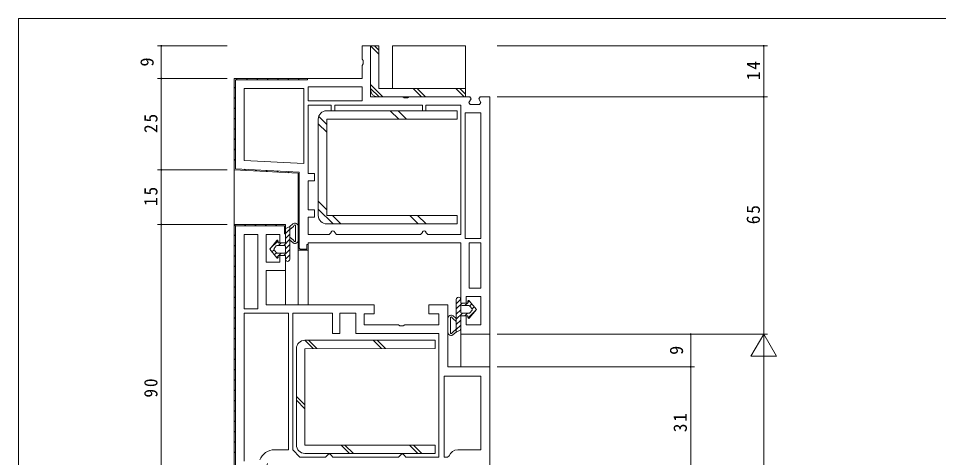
# Model space of a CAD drawing. Units: millimetres on the paper. Extents: x -420 to 373, y -297 to 267.
# Drawn here: x -417.7 to -165.6, y 144.1 to 264.4 of the extents above; entities that cross this region are included whole.
import ezdxf
from ezdxf.enums import TextEntityAlignment as Align

# ---------------------------------------------------------------- set-up
doc = ezdxf.new("R2010")
doc.units = ezdxf.units.MM
for name, color, linetype, lineweight in [('0-1_YKK_ZWAK', 7, 'Continuous', 9), ('0-3_YKK_12', 2, 'Continuous', 9), ('0-4_YKK_D', 6, 'Continuous', 9), ('0-6_YKK_13', 4, 'Continuous', 9), ('0-7_YKK_11', 7, 'Continuous', 9)]:
    doc.layers.add(name, color=color, linetype=linetype, lineweight=lineweight)
doc.styles.add('ＭＳ ゴシック', font='')
doc.styles.get('ＭＳ ゴシック').set_extended_font_data('MS Gothic')

msp = doc.modelspace()

# ---------------------------------------------------------------- linework, layer by layer
at = {"layer": '0-1_YKK_ZWAK'}
for p in [(-417.7, -260.6), (352.3, 264.4)]:
    msp.add_line(p, (-417.7, 264.4), dxfattribs=at)
at = {"layer": '0-3_YKK_12'}
for p, q in [((-358.558, 223.378), (-358.558, 4.077)), ((-341.058, 201.403), (-341.058, 185.903)), ((-338.358, 201.403), (-338.358, 185.903)), ((-344.558, 195.803), (-344.558, 185.903)), ((-296.558, 178.403), (-296.558, 168.903)), ((-288.558, 178.403), (-288.558, 4.077))]:
    msp.add_line(p, q, dxfattribs=at)
at = {"layer": '0-4_YKK_D'}
for p, q in [((-360.553, 256.903), (-379.558, 256.903)), ((-378.558, 256.903), (-378.558, 247.903)), ((-286.558, 256.903), (-212.552, 256.903)), ((-213.552, 242.903), (-213.552, 256.903)), ((-360.553, 247.903), (-379.558, 247.903)), ((-360.553, 247.903), (-379.558, 247.903)), ((-378.558, 247.903), (-378.558, 222.903)), ((-286.558, 242.903), (-212.552, 242.903)), ((-286.558, 242.903), (-212.552, 242.903)), ((-213.552, 242.903), (-213.552, 177.903)), ((-360.552, 222.903), (-379.558, 222.903)), ((-360.552, 222.903), (-379.558, 222.903)), ((-378.558, 222.903), (-378.558, 207.903)), ((-360.552, 207.903), (-379.558, 207.903)), ((-360.552, 207.903), (-379.558, 207.903)), ((-378.558, 207.903), (-378.558, 117.903)), ((-286.558, 177.903), (-232.552, 177.903)), ((-286.558, 177.903), (-212.552, 177.903)), ((-278.049, 177.903), (-212.552, 177.903)), ((-233.552, 177.903), (-233.552, 168.903)), ((-213.552, 177.903), (-217.052, 171.841)), ((-213.552, 177.903), (-210.052, 171.841)), ((-213.552, 177.903), (-213.552, 165.779)), ((-217.052, 171.841), (-210.052, 171.841)), ((-286.558, 168.903), (-232.552, 168.903)), ((-286.558, 168.903), (-232.552, 168.903)), ((-233.552, 168.903), (-233.552, 137.903)), ((-213.552, 170.903), (-213.552, -166.097))]:
    msp.add_line(p, q, dxfattribs=at)
for centre, start, end in [((-378.558, 256.903), 90, 270), ((-378.558, 256.903), 270, 90), ((-213.552, 256.903), 90, 270), ((-213.552, 256.903), 270, 90), ((-378.558, 247.903), 90, 270), ((-378.558, 247.903), 90, 270), ((-378.558, 247.903), 270, 90), ((-378.558, 247.903), 270, 90), ((-213.552, 242.903), 90, 270), ((-213.552, 242.903), 90, 270), ((-213.552, 242.903), 270, 90), ((-213.552, 242.903), 270, 90), ((-378.558, 222.903), 90, 270), ((-378.558, 222.903), 90, 270), ((-378.558, 222.903), 270, 90), ((-378.558, 222.903), 270, 90), ((-378.558, 207.903), 90, 270), ((-378.558, 207.903), 90, 270), ((-378.558, 207.903), 270, 90), ((-378.558, 207.903), 270, 90), ((-233.552, 177.903), 90, 270), ((-233.552, 177.903), 270, 90), ((-233.552, 168.903), 90, 270), ((-233.552, 168.903), 90, 270), ((-233.552, 168.903), 270, 90), ((-233.552, 168.903), 270, 90)]:
    msp.add_arc(centre, 0.106, start, end, dxfattribs=at)
at = {"layer": '0-6_YKK_13'}
for p, q in [((-321.258, 256.903), (-318.958, 256.903)), ((-321.258, 244.903), (-321.258, 256.903)), ((-321.258, 256.903), (-318.958, 254.603)), ((-320.197, 256.903), (-318.958, 255.665)), ((-318.958, 256.903), (-318.958, 245.203)), ((-315.258, 256.903), (-315.258, 245.203)), ((-321.258, 246.297), (-317.864, 242.903)), ((-321.258, 245.236), (-318.925, 242.903)), ((-318.958, 245.203), (-295.258, 245.203)), ((-309.558, 245.203), (-307.258, 242.903)), ((-308.497, 245.203), (-306.197, 242.903)), ((-297.891, 245.203), (-295.591, 242.903)), ((-296.829, 245.203), (-295.258, 243.632)), ((-295.258, 245.203), (-295.258, 242.903)), ((-295.258, 242.903), (-319.258, 242.903)), ((-335.448, 237.507), (-333.259, 235.318)), ((-315.832, 239.103), (-313.532, 236.803)), ((-313.709, 239.103), (-311.409, 236.803)), ((-335.558, 210.402), (-335.559, 236.802)), ((-335.559, 235.495), (-333.259, 233.195)), ((-335.558, 214.283), (-333.258, 211.983)), ((-335.558, 212.16), (-331.5, 208.102)), ((-331.677, 210.402), (-329.377, 208.103)), ((-310.466, 210.403), (-308.166, 208.103)), ((-308.343, 210.403), (-306.043, 208.103)), ((-344.558, 205.49), (-343.358, 206.69)), ((-343.358, 206.571), (-342.379, 207.398)), ((-343.358, 198.403), (-343.358, 207.37)), ((-341.758, 203.408), (-341.759, 207.615)), ((-341.058, 203.641), (-341.058, 207.375)), ((-344.558, 206.531), (-344.558, 202.903)), ((-344.558, 204.076), (-343.358, 205.276)), ((-343.358, 204.445), (-342.379, 203.618)), ((-348.858, 201.153), (-346.917, 203.529)), ((-348.694, 201.354), (-346.572, 203.475)), ((-347.057, 202.093), (-347.67, 201.343)), ((-346.825, 202.203), (-344.858, 202.203)), ((-346.558, 203.401), (-346.558, 202.903)), ((-346.558, 202.903), (-344.558, 202.903)), ((-346.431, 202.203), (-345.731, 202.903)), ((-345.016, 202.203), (-343.358, 203.862)), ((-344.558, 201.247), (-343.358, 202.447)), ((-344.558, 201.903), (-344.558, 200.403)), ((-343.358, 203.646), (-342.537, 202.952)), ((-348.858, 201.153), (-346.917, 198.777)), ((-348.239, 200.395), (-347.67, 200.963)), ((-347.67, 200.963), (-347.057, 200.213)), ((-347.603, 199.617), (-347.033, 200.187)), ((-346.967, 198.838), (-346.558, 199.247)), ((-344.858, 200.103), (-346.825, 200.103)), ((-346.558, 199.403), (-346.558, 198.905)), ((-346.558, 199.403), (-344.558, 199.403)), ((-346.402, 199.403), (-345.702, 200.103)), ((-344.988, 199.403), (-343.358, 201.033)), ((-344.558, 199.403), (-344.558, 198.403)), ((-344.557, 198.42), (-343.358, 199.619)), ((-343.702, 197.86), (-343.415, 198.147)), ((-297.758, 187.403), (-297.758, 178.436)), ((-296.559, 187.387), (-297.758, 186.187)), ((-297.414, 187.946), (-297.701, 187.659)), ((-296.558, 186.403), (-296.558, 187.403)), ((-294.15, 186.968), (-294.558, 186.559)), ((-294.558, 186.403), (-294.558, 186.901)), ((-292.258, 184.653), (-294.2, 187.029)), ((-296.128, 186.403), (-297.758, 184.773)), ((-296.558, 184.559), (-297.758, 183.359)), ((-294.558, 186.403), (-296.558, 186.403)), ((-296.558, 183.903), (-296.558, 185.403)), ((-296.258, 185.703), (-294.292, 185.703)), ((-294.714, 186.403), (-295.414, 185.703)), ((-292.422, 184.452), (-294.544, 182.331)), ((-292.258, 184.653), (-294.199, 182.278)), ((-293.514, 186.19), (-294.084, 185.619)), ((-293.447, 184.843), (-294.059, 185.593)), ((-294.059, 183.713), (-293.446, 184.463)), ((-292.878, 185.411), (-293.446, 184.843)), ((-300.058, 182.165), (-300.058, 178.431)), ((-299.358, 182.398), (-299.358, 178.191)), ((-297.758, 181.361), (-298.742, 182.188)), ((-297.758, 182.16), (-298.584, 182.854)), ((-296.1, 183.603), (-297.758, 181.945)), ((-296.558, 181.731), (-297.758, 180.531)), ((-294.558, 182.903), (-296.558, 182.903)), ((-296.558, 179.275), (-296.558, 182.903)), ((-294.292, 183.603), (-296.258, 183.603)), ((-294.686, 183.603), (-295.386, 182.903)), ((-294.558, 182.405), (-294.558, 182.903)), ((-297.758, 179.236), (-298.742, 178.409)), ((-296.558, 180.316), (-297.758, 179.116)), ((-336.975, 173.903), (-339.275, 176.202)), ((-339.259, 176.202), (-303.559, 176.203)), ((-335.914, 173.903), (-338.214, 176.202)), ((-318.238, 173.903), (-320.537, 176.203)), ((-317.176, 173.903), (-319.476, 176.203)), ((-303.559, 176.203), (-303.559, 173.903)), ((-341.558, 147.502), (-341.559, 173.902)), ((-303.559, 173.903), (-339.259, 173.902)), ((-339.259, 173.902), (-339.258, 147.502)), ((-339.258, 158.508), (-341.558, 160.808)), ((-339.258, 157.447), (-341.558, 159.747)), ((-339.258, 147.502), (-303.558, 147.503)), ((-327.014, 145.203), (-329.314, 147.503)), ((-325.953, 145.203), (-328.252, 147.503)), ((-308.276, 145.203), (-310.576, 147.503)), ((-307.215, 145.203), (-309.515, 147.503)), ((-303.558, 147.503), (-303.558, 145.203)), ((-303.558, 145.203), (-339.258, 145.202))]:
    msp.add_line(p, q, dxfattribs=at)
for points in [[(-315.258, 256.903), (-295.258, 256.903), (-295.258, 245.203)], [(-333.259, 239.102), (-297.559, 239.103), (-297.559, 236.803), (-333.259, 236.802), (-333.258, 210.402), (-297.558, 210.403), (-297.558, 208.103), (-333.258, 208.102)], [(-344.403, 206.793), (-343.358, 207.37), (-342.537, 208.064)], [(-296.713, 179.013), (-297.758, 178.436), (-298.584, 177.742)]]:
    msp.add_lwpolyline(points, dxfattribs=at)
for centre, radius, start, end in [((-319.258, 244.903), 2, 180, 270), ((-333.259, 236.802), 2.3, 90.00151, 180.00151), ((-333.258, 210.402), 2.3, 180.00151, 270.00151), ((-344.258, 206.531), 0.3, 118.8896, 180.00302), ((-341.955, 207.378), 0.897, 359.80255, 130.11365), ((-343.022, 208.163), 1, 310.04936, 332.44691), ((-341.959, 207.608), 0.2, 334.72615, 152.44691), ((-346.825, 201.903), 0.3, 90.00302, 140.75041), ((-346.76, 203.401), 0.202, 0.00302, 140.75041), ((-344.858, 201.903), 0.3, 0.00302, 90.00302), ((-341.958, 203.641), 0.9, 229.95668, 0.00302), ((-343.022, 202.853), 1, 27.55913, 49.95668), ((-341.958, 203.408), 0.2, 207.55913, 25.27989), ((-347.437, 201.153), 0.3, 140.75041, 219.25562), ((-346.825, 200.403), 0.3, 219.25562, 270.00302), ((-344.858, 200.403), 0.3, 270.00302, 0.00302), ((-346.76, 198.905), 0.202, 219.25562, 0.00302), ((-343.958, 198.403), 0.6, 180.00302, 0.00302), ((-297.158, 187.403), 0.6, 0.00302, 180.00302), ((-294.356, 186.901), 0.202, 39.25562, 180.00302), ((-296.258, 185.403), 0.3, 90.00302, 180.00302), ((-294.292, 185.403), 0.3, 39.25562, 90.00302), ((-293.679, 184.653), 0.3, 320.75041, 39.25562), ((-299.162, 182.168), 0.897, 49.89241, 180.20349), ((-299.158, 182.398), 0.2, 27.55913, 205.27989), ((-298.102, 182.937), 0.986, 206.94604, 229.50815), ((-296.258, 183.903), 0.3, 180.00302, 270.00302), ((-294.356, 182.405), 0.202, 180.00302, 320.75041), ((-294.292, 183.903), 0.3, 270.00302, 320.75041), ((-296.858, 179.275), 0.3, 298.8896, 0.00302), ((-299.161, 178.428), 0.897, 179.80255, 310.11365), ((-299.158, 178.198), 0.2, 154.72615, 332.44691), ((-298.102, 177.659), 0.986, 130.49794, 153.06003), ((-339.259, 173.902), 2.3, 90.00151, 180.00151), ((-339.258, 147.502), 2.3, 180.00151, 270.00151)]:
    msp.add_arc(centre, radius, start, end, dxfattribs=at)
at = {"layer": '0-7_YKK_11'}
for p, q in [((-358.058, 247.903), (-338.558, 247.903)), ((-358.043, 247.903), (-357.743, 247.603)), ((-355.215, 247.903), (-354.915, 247.603)), ((-352.387, 247.903), (-352.087, 247.603)), ((-349.558, 247.903), (-349.258, 247.603)), ((-346.73, 247.903), (-346.43, 247.603)), ((-343.901, 247.903), (-343.601, 247.603)), ((-341.073, 247.903), (-340.773, 247.603)), ((-338.558, 247.903), (-338.558, 247.603)), ((-358.558, 245.589), (-358.258, 245.289)), ((-339.558, 245.203), (-339.558, 224.611)), ((-358.558, 242.761), (-358.258, 242.461)), ((-358.558, 239.933), (-358.258, 239.633)), ((-323.558, 241.803), (-338.358, 241.803)), ((-296.558, 205.203), (-296.558, 240.603)), ((-358.558, 237.104), (-358.258, 236.804)), ((-295.358, 204.103), (-295.358, 238.503)), ((-358.558, 234.276), (-358.258, 233.976)), ((-358.558, 231.447), (-358.258, 231.147)), ((-358.558, 228.619), (-358.258, 228.319)), ((-358.558, 225.79), (-358.258, 225.49)), ((-355.828, 223.06), (-355.511, 222.743)), ((-352.843, 222.904), (-352.526, 222.587)), ((-349.859, 222.748), (-349.541, 222.431)), ((-346.874, 222.591), (-346.557, 222.274)), ((-343.889, 222.435), (-343.572, 222.118)), ((-341.058, 219.604), (-340.758, 219.304)), ((-341.058, 216.776), (-340.758, 216.476)), ((-341.058, 213.947), (-340.758, 213.647)), ((-341.058, 211.119), (-340.758, 210.819)), ((-358.412, 207.757), (-358.2, 207.545)), ((-355.73, 207.903), (-355.43, 207.603)), ((-352.901, 207.903), (-352.601, 207.603)), ((-350.073, 207.903), (-349.773, 207.603)), ((-347.244, 207.903), (-346.944, 207.603)), ((-341.058, 208.29), (-340.758, 207.99)), ((-358.558, 205.075), (-358.258, 204.775)), ((-352.158, 205.203), (-352.158, 184.803)), ((-344.858, 205.517), (-344.744, 205.403)), ((-341.058, 205.462), (-340.758, 205.162)), ((-358.558, 202.246), (-358.258, 201.946)), ((-341.058, 202.634), (-340.758, 202.334)), ((-294.258, 190.503), (-294.258, 202.903)), ((-358.558, 199.418), (-358.258, 199.118)), ((-340.558, 201.203), (-338.658, 201.203)), ((-339.628, 201.203), (-339.328, 200.903)), ((-358.558, 196.589), (-358.258, 196.289)), ((-358.558, 193.761), (-358.258, 193.461)), ((-358.558, 190.933), (-358.258, 190.633)), ((-358.558, 188.104), (-358.258, 187.804)), ((-358.558, 185.276), (-358.258, 184.976)), ((-358.558, 182.447), (-358.258, 182.147)), ((-355.858, 143.103), (-355.858, 183.603)), ((-342.558, 183.603), (-342.558, 146.156)), ((-358.558, 179.619), (-358.258, 179.319)), ((-358.558, 176.79), (-358.258, 176.49)), ((-358.558, 173.962), (-358.258, 173.662)), ((-358.558, 171.134), (-358.258, 170.834)), ((-358.558, 168.305), (-358.258, 168.005)), ((-301.058, 144.203), (-301.058, 166.403)), ((-358.558, 165.477), (-358.258, 165.177)), ((-358.558, 162.648), (-358.258, 162.348)), ((-358.558, 159.82), (-358.258, 159.52)), ((-358.558, 156.991), (-358.258, 156.691)), ((-358.558, 154.163), (-358.258, 153.863)), ((-358.558, 151.335), (-358.258, 151.035)), ((-358.558, 148.506), (-358.258, 148.206)), ((-358.558, 145.678), (-358.258, 145.378))]:
    msp.add_line(p, q, dxfattribs=at)
for points in [[(-288.558, 242.903), (-288.558, 177.903), (-296.558, 177.903), (-296.558, 182.903), (-295.058, 182.903), (-295.058, 180.403), (-291.058, 180.403), (-291.058, 188.203), (-295.058, 188.203), (-295.058, 186.403), (-296.558, 186.403), (-296.558, 202.903), (-338.358, 202.903), (-338.358, 200.903), (-341.058, 200.903), (-341.058, 221.986), (-358.558, 222.903), (-358.558, 247.903), (-323.558, 247.903), (-323.558, 251.537), (-323.308, 251.97), (-323.308, 252.836), (-323.558, 253.269), (-323.558, 256.903), (-321.258, 256.903), (-321.258, 242.903), (-312.424, 242.903), (-311.991, 242.653), (-311.125, 242.653), (-310.692, 242.903), (-294.08, 242.903), (-293.717, 242.34), (-294.299, 241.367), (-293.936, 240.803), (-291.38, 240.803), (-291.017, 241.367), (-291.599, 242.34), (-291.236, 242.903)], [(-339.558, 245.203), (-339.558, 224.611), (-355.858, 225.465), (-355.858, 245.203)], [(-323.558, 241.803), (-338.358, 241.803), (-338.358, 245.603), (-323.558, 245.603)], [(-295.358, 204.103), (-295.358, 238.503), (-291.058, 238.503), (-291.058, 204.103)], [(-352.158, 205.203), (-352.158, 184.803), (-355.858, 184.803), (-355.858, 205.203)], [(-294.258, 190.503), (-294.258, 202.903), (-291.058, 202.903), (-291.058, 190.503)], [(-342.558, 183.603), (-342.558, 146.156), (-340.606, 144.203), (-333.558, 144.203), (-333.058, 144.703), (-332.558, 145.203), (-332.058, 144.703), (-331.558, 144.203), (-313.558, 144.203), (-313.058, 144.703), (-312.558, 145.203), (-312.058, 144.703), (-311.558, 144.203), (-302.558, 144.203), (-302.558, 178.103), (-325.258, 178.103), (-325.258, 183.603), (-329.658, 183.603), (-329.658, 178.103), (-331.658, 178.103), (-331.658, 183.603)]]:
    msp.add_lwpolyline(points, close=True, dxfattribs=at)
for points in [[(-338.558, 247.603), (-358.258, 247.603), (-358.258, 223.188), (-340.758, 222.271), (-340.758, 201.403), (-340.558, 201.203)], [(-296.558, 205.203), (-296.558, 240.603), (-306.058, 240.603), (-306.058, 239.103), (-307.058, 239.103), (-307.058, 240.603), (-331.058, 240.603), (-331.058, 239.103), (-332.058, 239.103), (-332.058, 240.603), (-338.358, 240.603), (-338.358, 221.903), (-336.558, 221.903), (-336.558, 219.903), (-338.358, 219.903), (-338.358, 211.903), (-336.558, 211.903), (-336.558, 209.903), (-338.358, 209.903), (-338.358, 205.203), (-332.558, 205.203), (-332.058, 205.703)], [(-358.558, 207.903), (-358.558, 117.903), (-350.558, 117.903), (-350.558, 122.903), (-352.058, 122.903), (-352.058, 120.603), (-355.858, 120.603), (-355.858, 128.203), (-352.058, 128.203), (-352.058, 126.403), (-350.558, 126.403), (-350.558, 132.903), (-348.668, 136.176), (-348.799, 136.403), (-350.558, 136.403), (-350.558, 138.903), (-349.486, 142.478)], [(-288.558, 137.903), (-288.558, 168.903), (-300.058, 168.903), (-300.058, 185.903), (-305.258, 185.903), (-305.258, 183.403), (-302.558, 183.403), (-302.558, 180.403), (-311.892, 180.403), (-312.325, 180.153), (-313.191, 180.153), (-313.624, 180.403), (-322.958, 180.403), (-322.958, 183.403), (-320.258, 183.403), (-320.258, 185.903), (-349.858, 185.903), (-349.858, 195.303), (-344.558, 195.303), (-344.558, 199.403), (-346.058, 199.403), (-346.058, 197.603), (-349.858, 197.603), (-349.858, 205.203), (-346.058, 205.203), (-346.058, 202.903), (-344.558, 202.903), (-344.558, 207.903), (-358.558, 207.903)], [(-350.558, 118.403), (-350.558, 120.403), (-350.858, 120.403), (-350.858, 118.203), (-358.258, 118.203), (-358.258, 207.603), (-344.858, 207.603), (-344.858, 205.403), (-344.558, 205.403), (-344.558, 207.403)], [(-331.058, 205.703), (-330.558, 205.203), (-307.558, 205.203), (-307.058, 205.703)], [(-306.058, 205.703), (-305.558, 205.203), (-296.558, 205.203)], [(-340.558, 201.203), (-338.658, 201.203), (-338.658, 202.403), (-338.358, 202.403)], [(-355.858, 143.103), (-355.858, 183.603), (-343.758, 183.603), (-343.758, 146.203), (-347.57, 146.203)], [(-301.058, 144.203), (-301.058, 166.403), (-291.058, 166.403), (-291.058, 146.203), (-297.358, 146.203)], [(-299.715, 144.536), (-300.187, 144.203), (-301.058, 144.203)]]:
    msp.add_lwpolyline(points, dxfattribs=at)
for centre, radius, start, end in [((-331.558, 205.703), 0.5, 359.99998, 180), ((-306.558, 205.703), 0.5, 359.99998, 180), ((-347.57, 141.903), 4.3, 89.99997, 159.25763), ((-297.358, 143.703), 2.5, 90, 160.52876)]:
    msp.add_arc(centre, radius, start, end, dxfattribs=at)

# ---------------------------------------------------------------- texts
at = {"layer": '0-4_YKK_D', "color": 3, "style": 'ＭＳ ゴシック'}
for p in [(-379.558, 251.203), (-234.552, 172.203)]:
    msp.add_text('9', height=3.666, rotation=90, dxfattribs=at).set_placement(p, align=Align.BOTTOM_LEFT)
at = {"layer": '0-4_YKK_D', "color": 3, "char_height": 3.666, "attachment_point": 7, "rotation": 90, "style": 'ＭＳ ゴシック'}
for s, insert in [('\\T1.21;\\W0.95;14', (-214.552, 247.466)), ('\\T1.21;\\W0.95;25', (-379.558, 233.003)), ('\\T1.21;\\W0.95;15', (-379.558, 213.003)), ('\\T1.21;\\W0.95;65', (-214.552, 208.003)), ('\\T1.21;\\W0.95;90', (-379.558, 160.503)), ('\\T1.21;\\W0.95;31', (-234.552, 151.003))]:
    msp.add_mtext(s, dxfattribs=dict(at, insert=insert))

doc.saveas('drawing.dxf')
